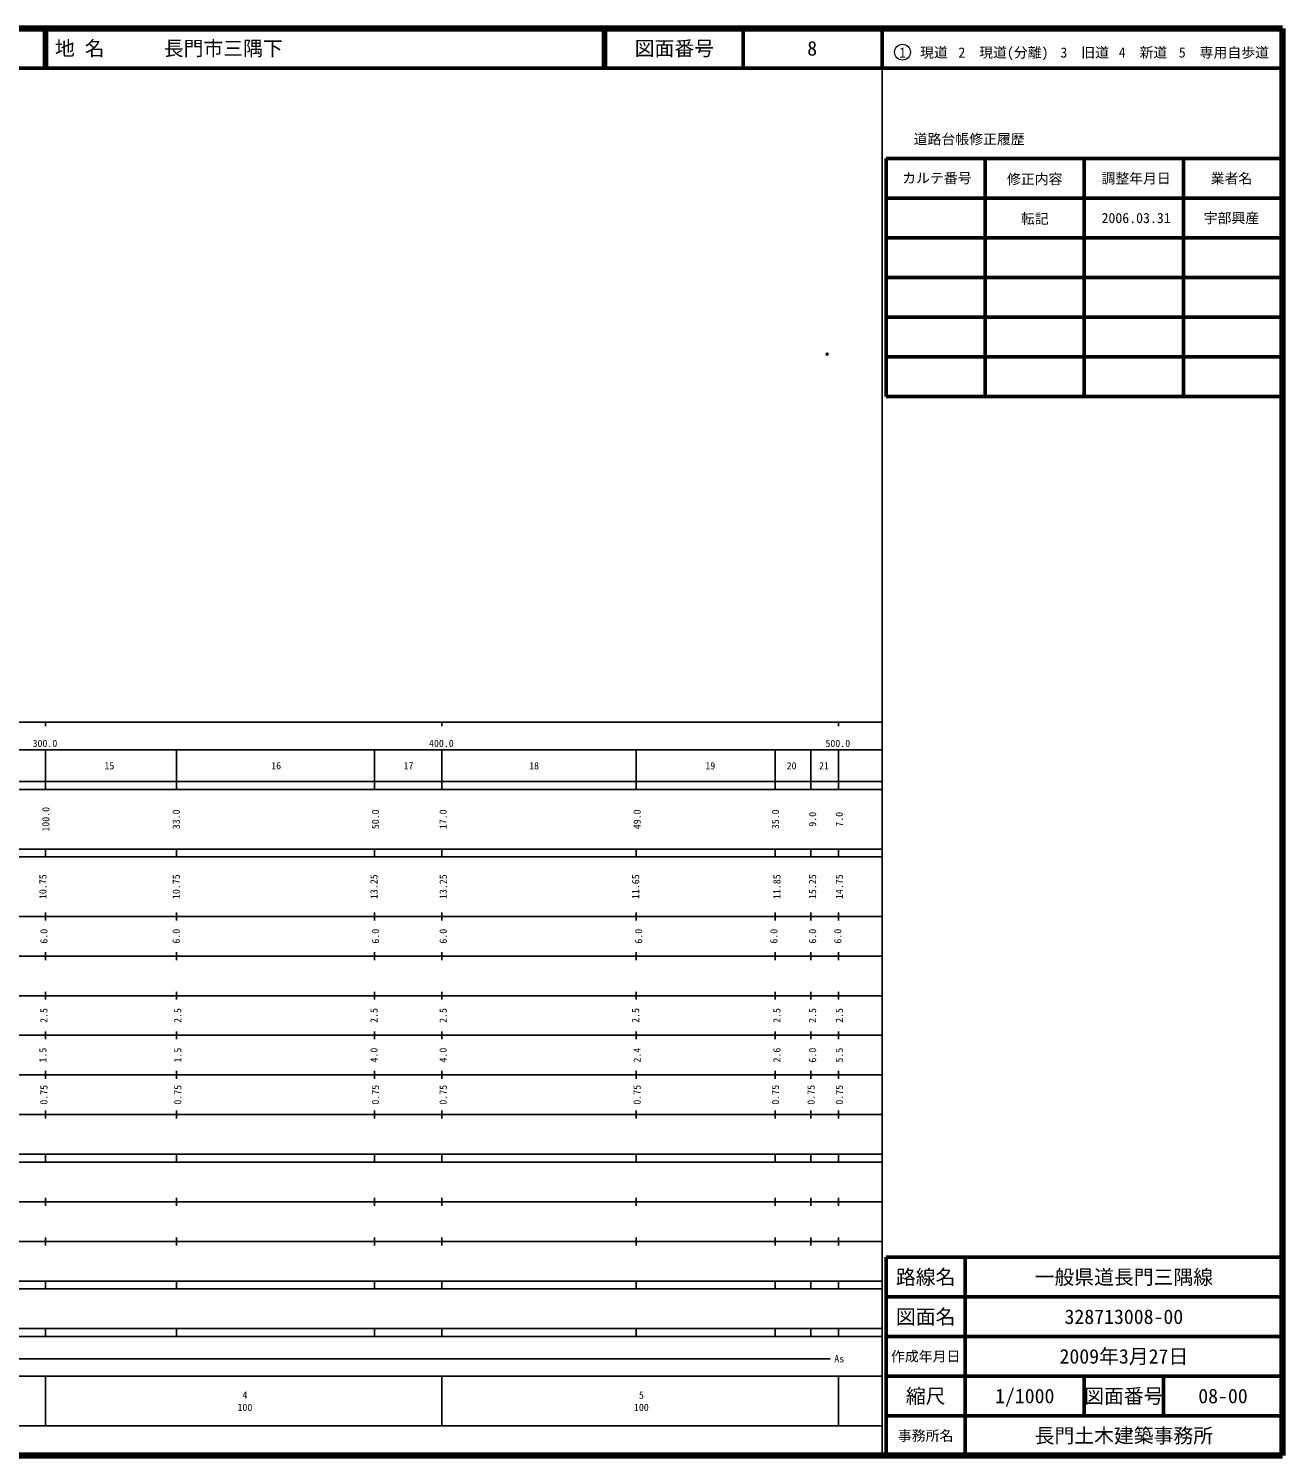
# Model space of a CAD drawing. Units: millimetres on the paper. Extents: x 40 to 680, y 20 to 380.
# Drawn here: x 363.7 to 680, y 20 to 380 of the extents above; entities that cross this region are included whole.
import ezdxf
from ezdxf.enums import TextEntityAlignment as Align

# ---------------------------------------------------------------- set-up
doc = ezdxf.new("R2010")
doc.units = ezdxf.units.MM
doc.header["$PDMODE"] = 32
doc.header["$PDSIZE"] = 0.5
doc.layers.add('M-OTRS', color=6, linetype='Continuous')
for name, color, linetype, lineweight in [('M-TTL', 2, 'Continuous', 140), ('M-TTL-BAND', 7, 'Continuous', 25), ('M-TTL-FRAM', 2, 'Continuous', 50), ('M-TTL-LINE', 7, 'Continuous', 50), ('M-TTL-TXT', 7, 'Continuous', 13)]:
    doc.layers.add(name, color=color, linetype=linetype, lineweight=lineweight)
doc.styles.add('ＭＳ ゴシック', font='')
doc.styles.get('ＭＳ ゴシック').set_extended_font_data('MS Gothic')

msp = doc.modelspace()

# ---------------------------------------------------------------- linework, layer by layer
at = {"layer": 'M-OTRS'}
msp.add_point((565.164, 297.839), dxfattribs=at)
at = {"layer": 'M-TTL'}
for p, q in [((680, 380), (40, 380)), ((680, 20), (680, 380)), ((40, 20), (680, 20))]:
    msp.add_line(p, q, dxfattribs=at)
at = {"layer": 'M-TTL-BAND'}
for p, q in [((579, 20), (579, 370)), ((40, 205), (579, 205)), ((368, 205), (368, 204)), ((468, 205), (468, 204)), ((568, 205), (568, 204)), ((68, 198), (579, 198)), ((368, 198), (368, 188)), ((401, 198), (401, 188)), ((451, 198), (451, 188)), ((468, 198), (468, 188)), ((517, 198), (517, 188)), ((552, 198), (552, 188)), ((561, 198), (561, 188)), ((568, 198), (568, 188)), ((40, 190), (579, 190)), ((40, 188), (579, 188)), ((40, 173), (579, 173)), ((368, 171), (368, 173)), ((401, 173), (401, 171)), ((451, 173), (451, 171)), ((468, 173), (468, 171)), ((517, 173), (517, 171)), ((552, 173), (552, 171)), ((561, 173), (561, 171)), ((568, 171), (568, 173)), ((40, 171), (579, 171)), ((40, 156), (579, 156)), ((368, 155), (368, 157)), ((401, 157), (401, 155)), ((451, 157), (451, 155)), ((468, 157), (468, 155)), ((517, 157), (517, 155)), ((552, 157), (552, 155)), ((561, 157), (561, 155)), ((568, 155), (568, 157)), ((46, 146), (579, 146)), ((368, 145), (368, 147)), ((401, 147), (401, 145)), ((451, 147), (451, 145)), ((468, 147), (468, 145)), ((517, 147), (517, 145)), ((552, 147), (552, 145)), ((561, 147), (561, 145)), ((568, 145), (568, 147)), ((368, 135), (368, 137)), ((401, 137), (401, 135)), ((451, 137), (451, 135)), ((468, 137), (468, 135)), ((517, 137), (517, 135)), ((552, 137), (552, 135)), ((561, 137), (561, 135)), ((568, 135), (568, 137)), ((52, 136), (579, 136)), ((46, 126), (579, 126)), ((368, 125), (368, 127)), ((401, 127), (401, 125)), ((451, 127), (451, 125)), ((468, 127), (468, 125)), ((517, 127), (517, 125)), ((552, 127), (552, 125)), ((561, 127), (561, 125)), ((568, 125), (568, 127)), ((52, 116), (579, 116)), ((368, 115), (368, 117)), ((401, 117), (401, 115)), ((451, 117), (451, 115)), ((468, 117), (468, 115)), ((517, 117), (517, 115)), ((552, 117), (552, 115)), ((561, 117), (561, 115)), ((568, 115), (568, 117)), ((46, 106), (579, 106)), ((368, 105), (368, 107)), ((401, 107), (401, 105)), ((451, 107), (451, 105)), ((468, 107), (468, 105)), ((517, 107), (517, 105)), ((552, 107), (552, 105)), ((561, 107), (561, 105)), ((568, 105), (568, 107)), ((40, 96), (579, 96)), ((40, 94), (579, 94)), ((368, 94), (368, 96)), ((401, 96), (401, 94)), ((451, 96), (451, 94)), ((468, 96), (468, 94)), ((517, 96), (517, 94)), ((552, 96), (552, 94)), ((561, 96), (561, 94)), ((568, 94), (568, 96)), ((49, 84), (579, 84)), ((368, 83), (368, 85)), ((401, 85), (401, 83)), ((451, 85), (451, 83)), ((468, 85), (468, 83)), ((517, 85), (517, 83)), ((552, 85), (552, 83)), ((561, 85), (561, 83)), ((568, 83), (568, 85)), ((40, 74), (579, 74)), ((368, 73), (368, 75)), ((401, 75), (401, 73)), ((451, 75), (451, 73)), ((468, 75), (468, 73)), ((517, 75), (517, 73)), ((552, 75), (552, 73)), ((561, 75), (561, 73)), ((568, 73), (568, 75)), ((40, 64), (579, 64)), ((40, 62), (579, 62)), ((368, 62), (368, 64)), ((401, 64), (401, 62)), ((451, 64), (451, 62)), ((468, 64), (468, 62)), ((517, 64), (517, 62)), ((552, 64), (552, 62)), ((561, 64), (561, 62)), ((568, 62), (568, 64)), ((40, 52), (579, 52)), ((368, 50), (368, 52)), ((401, 52), (401, 50)), ((451, 52), (451, 50)), ((468, 52), (468, 50)), ((517, 52), (517, 50)), ((552, 52), (552, 50)), ((561, 52), (561, 50)), ((568, 50), (568, 52)), ((40, 50), (579, 50)), ((70.805, 44.406), (565.903, 44.406)), ((40, 40), (579, 40)), ((368, 40), (368, 27.5)), ((468, 40), (468, 27.5)), ((568, 40), (568, 27.5)), ((68, 27.5), (579, 27.5))]:
    msp.add_line(p, q, dxfattribs=at)
at = {"layer": 'M-TTL-FRAM'}
for p, q in [((580, 347.197), (580, 287.197)), ((580, 347.197), (680, 347.197)), ((580, 287.197), (680, 287.197)), ((680, 70), (580, 70)), ((580, 70), (580, 20))]:
    msp.add_line(p, q, dxfattribs=at)
at = {"layer": 'M-TTL-LINE'}
for p, q in [((367.75, 380), (367.75, 370)), ((368.25, 380), (368.25, 370)), ((508.747, 380), (508.747, 370)), ((509.247, 380), (509.247, 370)), ((543.997, 380), (543.997, 370)), ((579, 380), (579, 370)), ((40, 370), (680, 370)), ((605, 347.197), (605, 287.197)), ((630, 347.197), (630, 287.197)), ((655, 347.197), (655, 287.197)), ((580, 337.197), (680, 337.197)), ((580, 327.197), (680, 327.197)), ((580, 317.197), (680, 317.197)), ((580, 307.197), (680, 307.197)), ((580, 297.197), (680, 297.197)), ((600, 70), (600, 20)), ((680, 60), (580, 60)), ((680, 50), (580, 50)), ((680, 40), (580, 40)), ((630, 40), (630, 30)), ((650, 40), (650, 30)), ((680, 30), (580, 30))]:
    msp.add_line(p, q, dxfattribs=at)
at = {"layer": 'M-TTL-TXT'}
msp.add_circle((584.147, 374.034), 2, dxfattribs=at)

# ---------------------------------------------------------------- texts
at = {"layer": 'M-TTL-BAND', "style": 'ＭＳ ゴシック'}
for s, p in [('300.0', (367.844, 198.195)), ('400.0', (467.844, 198.195)), ('500.0', (567.844, 198.195))]:
    msp.add_text(s, height=1.833, dxfattribs=at).set_placement(p, align=Align.BOTTOM_CENTER)
for s, p in [('15', (384.091, 194)), ('16', (426.177, 194)), ('17', (459.554, 194)), ('18', (491.219, 194)), ('19', (535.681, 194)), ('20', (556.182, 194)), ('21', (564.349, 194)), ('As', (568.201, 44.406)), ('4', (418.288, 35.238)), ('5', (518.288, 35.238)), ('100', (418.288, 32.131)), ('100', (518.288, 32.131))]:
    msp.add_text(s, height=1.833, dxfattribs=at).set_placement(p, align=Align.MIDDLE_CENTER)
for s, p in [('100.0', (368.068, 180.5)), ('33.0', (400.955, 180.5)), ('50.0', (451.207, 180.5)), ('17.0', (468.293, 180.5)), ('49.0', (517.209, 180.5)), ('35.0', (552.086, 180.5)), ('9.0', (561.461, 180.5)), ('7.0', (568.211, 180.5)), ('10.75', (367.318, 163.5)), ('10.75', (400.955, 163.5)), ('13.25', (450.832, 163.5)), ('13.25', (468.293, 163.5)), ('11.65', (516.834, 163.5)), ('11.85', (552.461, 163.5)), ('15.25', (561.461, 163.5)), ('14.75', (568.211, 163.5)), ('6.0', (367.568, 151)), ('6.0', (400.955, 151)), ('6.0', (451.207, 151)), ('6.0', (468.293, 151)), ('6.0', (517.584, 151)), ('6.0', (551.711, 151)), ('6.0', (561.461, 151)), ('6.0', (567.836, 151)), ('2.5', (367.568, 131)), ('2.5', (401.33, 131)), ('2.5', (450.832, 131)), ('2.5', (468.293, 131)), ('2.5', (516.834, 131)), ('2.5', (552.461, 131)), ('2.5', (561.461, 131)), ('2.5', (568.211, 131)), ('1.5', (367.318, 121)), ('1.5', (401.33, 121)), ('4.0', (450.832, 121)), ('4.0', (468.293, 121)), ('2.4', (517.209, 121)), ('2.6', (552.461, 121)), ('6.0', (561.461, 121)), ('5.5', (568.211, 121)), ('0.75', (367.568, 111)), ('0.75', (401.33, 111)), ('0.75', (451.207, 111)), ('0.75', (468.293, 111)), ('0.75', (517.209, 111)), ('0.75', (552.086, 111)), ('0.75', (561.086, 111)), ('0.75', (568.211, 111))]:
    msp.add_text(s, height=1.833, rotation=90, dxfattribs=at).set_placement(p, align=Align.MIDDLE_CENTER)
at = {"layer": 'M-TTL-TXT', "style": 'ＭＳ ゴシック'}
msp.add_text('地 名      長門市三隅下', height=3.666, dxfattribs=at).set_placement((370.38, 375), align=Align.MIDDLE_LEFT)
for s, height, p in [('図面番号', 3.666, (526.622, 375)), ('8', 3.666, (561.372, 375)), ('1\u3000現道', 2.566, (589.448, 373.958)), ('2\u3000現道(分離)', 2.566, (609.619, 373.958)), ('3\u3000旧道', 2.566, (630.121, 373.958)), ('4\u3000新道', 2.566, (644.824, 373.958)), ('5\u3000専用自歩道', 2.566, (665.228, 373.958)), ('道路台帳修正履歴', 2.566, (600.968, 352.113)), ('カルテ番号', 2.566, (592.839, 342.277)), ('修正内容', 2.566, (617.509, 342.023)), ('調整年月日', 2.566, (643.089, 342.197)), ('業者名', 2.566, (667.134, 342.197)), ('転記', 2.566, (617.509, 332.023)), ('2006.03.31', 2.566, (643.089, 332.197)), ('宇部興産', 2.566, (667.134, 332.197)), ('路線名', 3.666, (590, 65)), ('一般県道長門三隅線', 3.666, (640, 65)), ('図面名', 3.666, (590, 55)), ('328713008-00', 3.666, (640, 55)), ('2009年3月27日', 3.666, (640, 45)), ('作成年月日', 2.566, (590, 45)), ('縮尺', 3.666, (590, 35)), ('1/1000', 3.666, (615, 35)), ('図面番号', 3.666, (640, 35)), ('08-00', 3.666, (665, 35)), ('事務所名', 2.566, (590, 25)), ('長門土木建築事務所', 3.666, (640, 25))]:
    msp.add_text(s, height=height, dxfattribs=at).set_placement(p, align=Align.MIDDLE_CENTER)

doc.saveas('drawing.dxf')
